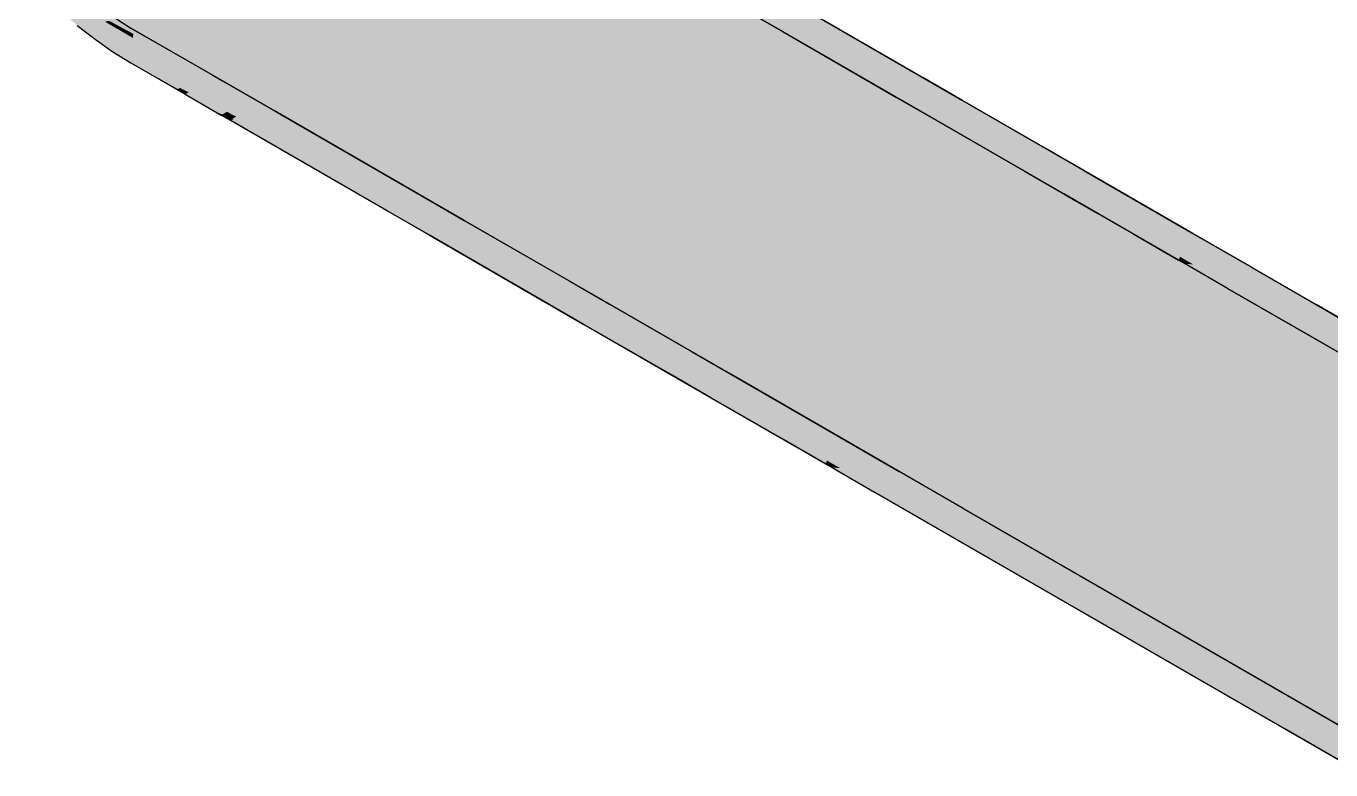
# Model space of a CAD drawing. Extents: x 0 to 2378, y 0 to 1682.
# Drawn here: x 1330.4 to 1421.8, y 1176.4 to 1228.6 of the extents above; entities that cross this region are included whole.
import ezdxf

# ---------------------------------------------------------------- set-up
doc = ezdxf.new("R2010")
doc.units = 0
doc.layers.add('SOMBRA', color=8, linetype='CONTINUOUS')
doc.layers.add('VISIBLE', color=7, linetype='CONTINUOUS')

msp = doc.modelspace()

# ---------------------------------------------------------------- linework, layer by layer
at = {"layer": 'SOMBRA', "color": 254}
for points in [[(1336.627, 1229.1171), (1337.7215, 1228.4369), (1362.4703, 1242.7256)], [(1337.7215, 1228.4369), (1368.8459, 1239.0446), (1362.4703, 1242.7256)], [(1337.7215, 1228.4369), (1344.1449, 1224.7835), (1368.8459, 1239.0446)], [(1344.1449, 1224.7835), (1372.5665, 1236.8965), (1368.8459, 1239.0446)], [(1344.1449, 1224.7835), (1348.0997, 1222.7706), (1372.5665, 1236.8965)], [(1348.0997, 1222.7706), (1382.7645, 1231.0087), (1372.5665, 1236.8965)], [(1348.0997, 1222.7706), (1358.9396, 1217.2534), (1382.7645, 1231.0087)], [(1358.9396, 1217.2534), (1385.8313, 1229.2381), (1382.7645, 1231.0087)], [(1358.9396, 1217.2534), (1362.1994, 1215.5942), (1385.8313, 1229.2381)], [(1362.1994, 1215.5942), (1393.2269, 1224.9682), (1385.8313, 1229.2381)], [(1337.7215, 1228.4369), (1343.3385, 1225.1939), (1344.1449, 1224.7835)], [(1344.0972, 1224.7559), (1344.1449, 1224.7835), (1343.3385, 1225.1939)], [(1362.1994, 1215.5942), (1370.0606, 1211.5931), (1393.2269, 1224.9682)], [(1370.0606, 1211.5931), (1396.0134, 1223.3595), (1393.2269, 1224.9682)], [(1344.0972, 1224.7559), (1348.0997, 1222.7706), (1344.1449, 1224.7835)], [(1344.0972, 1224.7559), (1347.8178, 1222.6078), (1348.0997, 1222.7706)], [(1370.0606, 1211.5931), (1373.0224, 1210.0856), (1396.0134, 1223.3595)], [(1373.0224, 1210.0856), (1401.8036, 1220.0165), (1396.0134, 1223.3595)], [(1358.0158, 1216.72), (1348.0997, 1222.7706), (1347.8178, 1222.6078)], [(1358.0158, 1216.72), (1358.9396, 1217.2534), (1348.0997, 1222.7706)], [(1373.0224, 1210.0856), (1379.1771, 1206.953), (1401.8036, 1220.0165)], [(1379.1771, 1206.953), (1404.5231, 1218.4464), (1401.8036, 1220.0165)], [(1379.1771, 1206.953), (1382.0678, 1205.4818), (1404.5231, 1218.4464)], [(1382.0678, 1205.4818), (1408.7305, 1216.0173), (1404.5231, 1218.4464)], [(1358.0158, 1216.72), (1362.1994, 1215.5942), (1358.9396, 1217.2534)], [(1358.0158, 1216.72), (1361.0826, 1214.9494), (1362.1994, 1215.5942)], [(1382.0678, 1205.4818), (1386.5399, 1203.2056), (1408.7305, 1216.0173)], [(1386.5399, 1203.2056), (1412.1703, 1214.0313), (1408.7305, 1216.0173)], [(1368.4782, 1210.6795), (1362.1994, 1215.5942), (1361.0826, 1214.9494)], [(1368.4782, 1210.6795), (1370.0606, 1211.5931), (1362.1994, 1215.5942)], [(1386.5399, 1203.2056), (1390.1963, 1201.3446), (1412.1703, 1214.0313)], [(1390.1963, 1201.3446), (1414.2335, 1212.8401), (1412.1703, 1214.0313)], [(1390.1963, 1201.3446), (1392.3894, 1200.2283), (1414.2335, 1212.8401)], [(1392.3894, 1200.2283), (1416.3239, 1211.6332), (1414.2335, 1212.8401)], [(1368.4782, 1210.6795), (1373.0224, 1210.0856), (1370.0606, 1211.5931)], [(1392.3894, 1200.2283), (1394.6114, 1199.0974), (1416.3239, 1211.6332)], [(1394.6114, 1199.0974), (1420.8188, 1209.038), (1416.3239, 1211.6332)], [(1368.4782, 1210.6795), (1371.2647, 1209.0708), (1373.0224, 1210.0856)], [(1377.0549, 1205.7278), (1373.0224, 1210.0856), (1371.2647, 1209.0708)], [(1377.0549, 1205.7278), (1379.1771, 1206.953), (1373.0224, 1210.0856)], [(1394.6114, 1199.0974), (1399.3892, 1196.6656), (1420.8188, 1209.038)], [(1399.3892, 1196.6656), (1447.6191, 1193.5649), (1420.8188, 1209.038)], [(1377.0549, 1205.7278), (1382.0678, 1205.4818), (1379.1771, 1206.953)], [(1377.0549, 1205.7278), (1379.7744, 1204.1577), (1382.0678, 1205.4818)], [(1383.9817, 1201.7286), (1382.0678, 1205.4818), (1379.7744, 1204.1577)], [(1383.9817, 1201.7286), (1386.5399, 1203.2056), (1382.0678, 1205.4818)], [(1383.9817, 1201.7286), (1390.1963, 1201.3446), (1386.5399, 1203.2056)], [(1383.9817, 1201.7286), (1387.4215, 1199.7426), (1390.1963, 1201.3446)], [(1389.4848, 1198.5514), (1390.1963, 1201.3446), (1387.4215, 1199.7426)], [(1389.4848, 1198.5514), (1392.3894, 1200.2283), (1390.1963, 1201.3446)], [(1389.4848, 1198.5514), (1394.6114, 1199.0974), (1392.3894, 1200.2283)], [(1389.4848, 1198.5514), (1391.5752, 1197.3445), (1394.6114, 1199.0974)], [(1396.0701, 1194.7493), (1394.6114, 1199.0974), (1391.5752, 1197.3445)], [(1396.0701, 1194.7493), (1399.3892, 1196.6656), (1394.6114, 1199.0974)], [(1422.8703, 1179.2762), (1399.3892, 1196.6656), (1396.0701, 1194.7493)], [(1399.3892, 1196.6656), (1427.8763, 1182.1664), (1447.6191, 1193.5649)], [(1422.8703, 1179.2762), (1427.8763, 1182.1664), (1399.3892, 1196.6656)]]:
    msp.add_solid(points, dxfattribs=at)
at = {"layer": 'SOMBRA', "color": 252}
for points in [[(1359.953, 1241.9418), (1335.2042, 1227.6531), (1333.9597, 1228.6247)], [(1359.953, 1241.9418), (1361.2045, 1241.0559), (1335.2042, 1227.6531)], [(1361.2045, 1241.0559), (1336.4558, 1226.7672), (1335.2042, 1227.6531)], [(1361.2045, 1241.0559), (1362.4703, 1240.2761), (1336.4558, 1226.7672)], [(1362.4703, 1240.2761), (1337.7215, 1225.9874), (1336.4558, 1226.7672)], [(1362.4703, 1240.2761), (1339.8296, 1224.9125), (1337.7215, 1225.9874)], [(1362.4703, 1240.2761), (1364.4552, 1239.1301), (1339.8296, 1224.9125)], [(1364.4552, 1239.1301), (1341.153, 1224.2378), (1339.8296, 1224.9125)], [(1364.4552, 1239.1301), (1365.7012, 1238.4107), (1341.153, 1224.2378)], [(1365.7012, 1238.4107), (1341.7636, 1223.9264), (1341.153, 1224.2378)], [(1365.7012, 1238.4107), (1366.2762, 1238.0788), (1341.7636, 1223.9264)], [(1366.2762, 1238.0788), (1344.4436, 1222.56), (1341.7636, 1223.9264)], [(1366.2762, 1238.0788), (1368.7995, 1236.6219), (1344.4436, 1222.56)], [(1368.7995, 1236.6219), (1345.1006, 1222.225), (1344.4436, 1222.56)], [(1368.7995, 1236.6219), (1369.4181, 1236.2648), (1345.1006, 1222.225)], [(1369.4181, 1236.2648), (1356.7465, 1216.2869), (1345.1006, 1222.225)], [(1369.4181, 1236.2648), (1380.3836, 1229.9338), (1356.7465, 1216.2869)], [(1330.3676, 1232.0866), (1332.7293, 1229.7025), (1335.2042, 1227.6531)], [(1335.8931, 1228.8828), (1330.3676, 1232.0866), (1335.2042, 1227.6531)], [(1333.3304, 1231.6988), (1336.1872, 1228.9425), (1336.9688, 1228.5202)], [(1334.4052, 1230.7598), (1336.9688, 1228.5202), (1337.8837, 1228.0259)], [(1332.7293, 1229.7025), (1333.9597, 1228.6247), (1335.2042, 1227.6531)], [(1335.5012, 1229.8984), (1337.8837, 1228.0259), (1339.2834, 1227.2697)], [(1380.3836, 1229.9338), (1359.9966, 1214.6298), (1356.7465, 1216.2869)], [(1380.3836, 1229.9338), (1383.4438, 1228.167), (1359.9966, 1214.6298)], [(1335.8931, 1228.8828), (1335.2042, 1227.6531), (1339.2536, 1225.3213)], [(1336.1872, 1228.9425), (1335.8931, 1228.8828), (1336.7852, 1228.3655)], [(1336.7852, 1228.3655), (1335.8931, 1228.8828), (1339.2536, 1225.3213)], [(1336.9688, 1228.5202), (1336.1872, 1228.9425), (1336.7852, 1228.3655)], [(1336.6114, 1229.1269), (1339.2834, 1227.2697), (1341.7034, 1225.9622)], [(1339.2709, 1225.303), (1335.2042, 1227.6531), (1336.4558, 1226.7672)], [(1339.2536, 1225.3213), (1335.2042, 1227.6531), (1339.2709, 1225.303)], [(1336.9688, 1228.5202), (1336.7852, 1228.3655), (1337.8577, 1227.7437)], [(1336.7852, 1228.3655), (1339.2536, 1225.3213), (1340.9569, 1224.3406)], [(1337.8577, 1227.7437), (1336.7852, 1228.3655), (1340.9569, 1224.3406)], [(1337.8837, 1228.0259), (1336.9688, 1228.5202), (1337.8577, 1227.7437)], [(1337.7215, 1228.4369), (1341.7034, 1225.9622), (1346.4424, 1223.4019)], [(1337.8837, 1228.0259), (1337.8577, 1227.7437), (1339.3264, 1226.892)], [(1337.8577, 1227.7437), (1340.9569, 1224.3406), (1343.2926, 1222.9956)], [(1345.3958, 1222.1218), (1339.3264, 1226.892), (1337.8577, 1227.7437)], [(1345.3958, 1222.1218), (1337.8577, 1227.7437), (1343.2926, 1222.9956)], [(1339.2834, 1227.2697), (1337.8837, 1228.0259), (1339.3264, 1226.892)], [(1383.4438, 1228.167), (1368.4426, 1210.3233), (1359.9966, 1214.6298)], [(1383.4438, 1228.167), (1391.3963, 1223.5757), (1368.4426, 1210.3233)], [(1339.6057, 1224.9482), (1336.4558, 1226.7672), (1337.7215, 1225.9874)], [(1339.2709, 1225.303), (1336.4558, 1226.7672), (1339.6057, 1224.9482)], [(1339.2834, 1227.2697), (1339.3264, 1226.892), (1342.3455, 1225.1415)], [(1347.2759, 1222.4991), (1341.7034, 1225.9622), (1339.2834, 1227.2697)], [(1347.2759, 1222.4991), (1339.2834, 1227.2697), (1342.3455, 1225.1415)], [(1345.3958, 1222.1218), (1342.3455, 1225.1415), (1339.3264, 1226.892)], [(1339.7065, 1224.8414), (1337.7215, 1225.9874), (1339.8296, 1224.9125)], [(1339.6057, 1224.9482), (1337.7215, 1225.9874), (1339.7065, 1224.8414)], [(1347.2759, 1222.4991), (1346.4424, 1223.4019), (1341.7034, 1225.9622)], [(1340.9569, 1224.3406), (1339.2536, 1225.3213), (1339.2709, 1225.303)], [(1340.9874, 1224.3111), (1339.2709, 1225.303), (1339.6057, 1224.9482)], [(1340.9569, 1224.3406), (1339.2709, 1225.303), (1340.9874, 1224.3111)], [(1341.4026, 1223.9106), (1339.6057, 1224.9482), (1339.7065, 1224.8414)], [(1340.9874, 1224.3111), (1339.6057, 1224.9482), (1341.4026, 1223.9106)], [(1340.9525, 1224.122), (1339.7065, 1224.8414), (1339.8296, 1224.9125)], [(1340.9525, 1224.122), (1339.8296, 1224.9125), (1341.153, 1224.2378)], [(1345.3958, 1222.1218), (1346.4002, 1222.3234), (1342.3455, 1225.1415)], [(1346.4002, 1222.3234), (1346.9986, 1222.4435), (1342.3455, 1225.1415)], [(1347.2759, 1222.4991), (1342.3455, 1225.1415), (1346.9986, 1222.4435)], [(1341.4026, 1223.9106), (1339.7065, 1224.8414), (1341.5274, 1223.7901)], [(1341.5274, 1223.7901), (1340.9525, 1224.122), (1341.153, 1224.2378)], [(1343.2926, 1222.9956), (1340.9569, 1224.3406), (1340.9874, 1224.3111)], [(1343.3488, 1222.9465), (1340.9874, 1224.3111), (1341.4026, 1223.9106)], [(1343.2926, 1222.9956), (1340.9874, 1224.3111), (1343.3488, 1222.9465)], [(1341.5274, 1223.7901), (1341.153, 1224.2378), (1341.7636, 1223.9264)], [(1343.8885, 1222.475), (1341.4026, 1223.9106), (1341.5274, 1223.7901)], [(1343.3488, 1222.9465), (1341.4026, 1223.9106), (1343.8885, 1222.475)], [(1344.0508, 1222.3332), (1341.5274, 1223.7901), (1341.7636, 1223.9264)], [(1343.8885, 1222.475), (1341.5274, 1223.7901), (1344.0508, 1222.3332)], [(1344.0508, 1222.3332), (1341.7636, 1223.9264), (1344.4436, 1222.56)], [(1347.2759, 1222.4991), (1347.8178, 1222.6078), (1346.4424, 1223.4019)], [(1391.3963, 1223.5757), (1371.4012, 1208.8148), (1368.4426, 1210.3233)], [(1391.3963, 1223.5757), (1394.182, 1221.9673), (1371.4012, 1208.8148)], [(1344.9614, 1222.0347), (1343.2926, 1222.9956), (1343.3488, 1222.9465)], [(1345.3958, 1222.1218), (1343.2926, 1222.9956), (1344.9614, 1222.0347)], [(1344.9356, 1222.0295), (1343.3488, 1222.9465), (1343.8885, 1222.475)], [(1344.9614, 1222.0347), (1343.3488, 1222.9465), (1344.9356, 1222.0295)], [(1344.7311, 1221.9884), (1343.8885, 1222.475), (1344.0508, 1222.3332)], [(1344.9356, 1222.0295), (1343.8885, 1222.475), (1344.7311, 1221.9884)], [(1344.6694, 1221.9761), (1344.0508, 1222.3332), (1344.4436, 1222.56)], [(1344.7311, 1221.9884), (1344.0508, 1222.3332), (1344.6694, 1221.9761)], [(1344.6694, 1221.9761), (1344.4436, 1222.56), (1345.1006, 1222.225)], [(1355.6349, 1215.6451), (1344.6694, 1221.9761), (1345.1006, 1222.225)], [(1360.4289, 1214.6561), (1346.9986, 1222.4435), (1344.9614, 1222.0347)], [(1355.6349, 1215.6451), (1345.1006, 1222.225), (1356.7465, 1216.2869)], [(1361.0826, 1214.9494), (1347.8178, 1222.6078), (1346.9986, 1222.4435)], [(1361.0826, 1214.9494), (1346.9986, 1222.4435), (1360.4289, 1214.6561)], [(1358.7402, 1213.8986), (1344.7311, 1221.9884), (1344.6694, 1221.9761)], [(1358.7402, 1213.8986), (1344.6694, 1221.9761), (1358.6951, 1213.8783)], [(1358.8898, 1213.9657), (1344.9356, 1222.0295), (1344.7311, 1221.9884)], [(1358.8898, 1213.9657), (1344.7311, 1221.9884), (1358.7402, 1213.8986)], [(1358.9373, 1213.987), (1344.9614, 1222.0347), (1344.9356, 1222.0295)], [(1358.9373, 1213.987), (1344.9356, 1222.0295), (1358.8898, 1213.9657)], [(1360.4289, 1214.6561), (1344.9614, 1222.0347), (1358.9373, 1213.987)], [(1394.182, 1221.9673), (1378.009, 1205.4456), (1371.4012, 1208.8148)], [(1394.182, 1221.9673), (1400.4037, 1218.3752), (1378.009, 1205.4456)], [(1400.4037, 1218.3752), (1380.907, 1203.968), (1378.009, 1205.4456)], [(1400.4037, 1218.3752), (1403.1324, 1216.7998), (1380.907, 1203.968)], [(1403.1324, 1216.7998), (1381.8255, 1203.4997), (1380.907, 1203.968)], [(1403.1324, 1216.7998), (1403.9972, 1216.3005), (1381.8255, 1203.4997)], [(1358.6951, 1213.8783), (1355.6349, 1215.6451), (1356.7465, 1216.2869)], [(1358.6951, 1213.8783), (1356.7465, 1216.2869), (1359.9966, 1214.6298)], [(1403.9972, 1216.3005), (1386.0949, 1201.3228), (1381.8255, 1203.4997)], [(1403.9972, 1216.3005), (1408.0172, 1213.9796), (1386.0949, 1201.3228)], [(1371.2647, 1209.0708), (1361.0826, 1214.9494), (1360.4289, 1214.6561)], [(1366.6476, 1209.287), (1358.6951, 1213.8783), (1359.9966, 1214.6298)], [(1369.5784, 1207.789), (1358.8898, 1213.9657), (1358.7402, 1213.8986)], [(1369.6313, 1207.8292), (1358.9373, 1213.987), (1358.8898, 1213.9657)], [(1369.6313, 1207.8292), (1358.8898, 1213.9657), (1369.5784, 1207.789)], [(1370.7441, 1208.6751), (1360.4289, 1214.6561), (1358.9373, 1213.987)], [(1370.7441, 1208.6751), (1358.9373, 1213.987), (1369.6313, 1207.8292)], [(1366.6476, 1209.287), (1359.9966, 1214.6298), (1368.4426, 1210.3233)], [(1371.2647, 1209.0708), (1360.4289, 1214.6561), (1370.7441, 1208.6751)], [(1408.0172, 1213.9796), (1389.4266, 1199.624), (1386.0949, 1201.3228)], [(1408.0172, 1213.9796), (1411.1542, 1212.1684), (1389.4266, 1199.624)], [(1369.4669, 1207.7042), (1358.7402, 1213.8986), (1358.6951, 1213.8783)], [(1369.4669, 1207.7042), (1358.6951, 1213.8783), (1369.4333, 1207.6786)], [(1369.5784, 1207.789), (1358.7402, 1213.8986), (1369.4669, 1207.7042)], [(1411.1542, 1212.1684), (1389.9262, 1199.3693), (1389.4266, 1199.624)], [(1411.1542, 1212.1684), (1411.6246, 1211.8968), (1389.9262, 1199.3693)], [(1411.6246, 1211.8968), (1393.0906, 1197.7558), (1389.9262, 1199.3693)], [(1411.6246, 1211.8968), (1414.604, 1210.1767), (1393.0906, 1197.7558)], [(1369.4333, 1207.6786), (1366.6476, 1209.287), (1368.4426, 1210.3233)], [(1369.4333, 1207.6786), (1368.4426, 1210.3233), (1371.4012, 1208.8148)], [(1414.604, 1210.1767), (1423.6343, 1182.1822), (1393.0906, 1197.7558)], [(1414.604, 1210.1767), (1443.3631, 1193.5726), (1423.6343, 1182.1822)], [(1375.655, 1204.0865), (1369.4333, 1207.6786), (1371.4012, 1208.8148)], [(1379.3669, 1203.6753), (1370.7441, 1208.6751), (1369.6313, 1207.8292)], [(1379.7744, 1204.1577), (1371.2647, 1209.0708), (1370.7441, 1208.6751)], [(1379.7744, 1204.1577), (1370.7441, 1208.6751), (1379.3669, 1203.6753)], [(1375.655, 1204.0865), (1371.4012, 1208.8148), (1378.009, 1205.4456)], [(1378.4086, 1202.5406), (1369.4669, 1207.7042), (1369.4333, 1207.6786)], [(1378.4086, 1202.5406), (1369.4333, 1207.6786), (1378.3837, 1202.5111)], [(1378.4912, 1202.6384), (1369.5784, 1207.789), (1369.4669, 1207.7042)], [(1378.4912, 1202.6384), (1369.4669, 1207.7042), (1378.4086, 1202.5406)], [(1378.5418, 1202.6983), (1369.6313, 1207.8292), (1369.5784, 1207.789)], [(1378.5418, 1202.6983), (1369.5784, 1207.789), (1378.4912, 1202.6384)], [(1379.3669, 1203.6753), (1369.6313, 1207.8292), (1378.5418, 1202.6983)], [(1378.3837, 1202.5111), (1375.655, 1204.0865), (1378.009, 1205.4456)], [(1378.3837, 1202.5111), (1378.009, 1205.4456), (1380.907, 1203.968)], [(1379.2485, 1202.0118), (1378.3837, 1202.5111), (1380.907, 1203.968)], [(1379.2485, 1202.0118), (1380.907, 1203.968), (1381.8255, 1203.4997)], [(1387.4215, 1199.7426), (1379.7744, 1204.1577), (1379.3669, 1203.6753)], [(1387.1158, 1199.1822), (1379.3669, 1203.6753), (1378.5418, 1202.6983)], [(1383.2684, 1199.6909), (1379.2485, 1202.0118), (1381.8255, 1203.4997)], [(1387.4215, 1199.7426), (1379.3669, 1203.6753), (1387.1158, 1199.1822)], [(1383.2684, 1199.6909), (1381.8255, 1203.4997), (1386.0949, 1201.3228)], [(1386.4232, 1197.9124), (1378.4086, 1202.5406), (1378.3837, 1202.5111)], [(1386.4232, 1197.9124), (1378.3837, 1202.5111), (1386.4054, 1197.8797)], [(1386.4822, 1198.0206), (1378.4912, 1202.6384), (1378.4086, 1202.5406)], [(1386.4822, 1198.0206), (1378.4086, 1202.5406), (1386.4232, 1197.9124)], [(1386.526, 1198.1008), (1378.5418, 1202.6983), (1378.4912, 1202.6384)], [(1386.526, 1198.1008), (1378.4912, 1202.6384), (1386.4822, 1198.0206)], [(1387.1158, 1199.1822), (1378.5418, 1202.6983), (1386.526, 1198.1008)], [(1386.4054, 1197.8797), (1383.2684, 1199.6909), (1386.0949, 1201.3228)], [(1386.4054, 1197.8797), (1386.0949, 1201.3228), (1389.4266, 1199.624)], [(1386.8759, 1197.6081), (1386.4054, 1197.8797), (1389.4266, 1199.624)], [(1386.8759, 1197.6081), (1389.4266, 1199.624), (1389.9262, 1199.3693)], [(1389.8553, 1195.888), (1386.8759, 1197.6081), (1389.9262, 1199.3693)], [(1391.5752, 1197.3445), (1387.4215, 1199.7426), (1387.1158, 1199.1822)], [(1389.8553, 1195.888), (1389.9262, 1199.3693), (1393.0906, 1197.7558)], [(1390.147, 1197.4246), (1387.1158, 1199.1822), (1386.526, 1198.1008)], [(1391.5752, 1197.3445), (1387.1158, 1199.1822), (1390.147, 1197.4246)], [(1386.958, 1197.6035), (1386.4232, 1197.9124), (1386.4054, 1197.8797)], [(1386.958, 1197.6035), (1386.4054, 1197.8797), (1386.8759, 1197.6081)], [(1387.2304, 1197.5882), (1386.4822, 1198.0206), (1386.4232, 1197.9124)], [(1387.2304, 1197.5882), (1386.4232, 1197.9124), (1386.958, 1197.6035)], [(1387.4362, 1197.5767), (1386.526, 1198.1008), (1386.4822, 1198.0206)], [(1387.4362, 1197.5767), (1386.4822, 1198.0206), (1387.2304, 1197.5882)], [(1390.147, 1197.4246), (1386.526, 1198.1008), (1387.4362, 1197.5767)], [(1389.963, 1195.8682), (1386.958, 1197.6035), (1386.8759, 1197.6081)], [(1389.963, 1195.8682), (1386.8759, 1197.6081), (1389.8553, 1195.888)], [(1390.3199, 1195.8028), (1387.2304, 1197.5882), (1386.958, 1197.6035)], [(1390.3199, 1195.8028), (1386.958, 1197.6035), (1389.963, 1195.8682)], [(1390.6086, 1195.75), (1387.4362, 1197.5767), (1387.2304, 1197.5882)], [(1390.6086, 1195.75), (1387.2304, 1197.5882), (1390.3199, 1195.8028)], [(1394.1561, 1195.1), (1387.4362, 1197.5767), (1390.6086, 1195.75)], [(1394.1561, 1195.1), (1390.147, 1197.4246), (1387.4362, 1197.5767)], [(1418.6143, 1179.2839), (1389.8553, 1195.888), (1393.0906, 1197.7558)], [(1418.6143, 1179.2839), (1393.0906, 1197.7558), (1423.6343, 1182.1822)], [(1396.0701, 1194.7493), (1391.5752, 1197.3445), (1390.147, 1197.4246)], [(1396.0701, 1194.7493), (1390.147, 1197.4246), (1394.1561, 1195.1)], [(1423.659, 1176.4097), (1389.963, 1195.8682), (1389.8553, 1195.888)], [(1423.659, 1176.4097), (1389.8553, 1195.888), (1423.5926, 1176.4097)], [(1423.8791, 1176.4097), (1390.3199, 1195.8028), (1389.963, 1195.8682)], [(1423.8791, 1176.4097), (1389.963, 1195.8682), (1423.659, 1176.4097)], [(1424.1957, 1176.4097), (1390.6086, 1195.75), (1390.3199, 1195.8028)], [(1424.1957, 1176.4097), (1390.3199, 1195.8028), (1423.8791, 1176.4097)], [(1426.3901, 1176.4097), (1394.1561, 1195.1), (1390.6086, 1195.75)], [(1426.3901, 1176.4097), (1390.6086, 1195.75), (1424.1957, 1176.4097)], [(1427.8353, 1176.4097), (1396.0701, 1194.7493), (1394.1561, 1195.1)], [(1427.8353, 1176.4097), (1394.1561, 1195.1), (1426.3901, 1176.4097)], [(1423.5926, 1176.4097), (1418.6143, 1179.2839), (1423.6343, 1182.1822)]]:
    msp.add_solid(points, dxfattribs=at)
at = {"layer": 'SOMBRA', "color": 253}
for points in [[(1369.4798, 1236.2771), (1383.4438, 1228.167), (1369.4181, 1236.2648)], [(1369.6844, 1236.3182), (1383.4889, 1228.1872), (1369.4798, 1236.2771)], [(1369.4798, 1236.2771), (1383.4889, 1228.1872), (1383.4438, 1228.167)], [(1369.7101, 1236.3234), (1383.6385, 1228.2544), (1369.6844, 1236.3182)], [(1369.6844, 1236.3182), (1383.6385, 1228.2544), (1383.4889, 1228.1872)], [(1371.7473, 1236.7321), (1383.6861, 1228.2757), (1369.7101, 1236.3234)], [(1369.7101, 1236.3234), (1383.6861, 1228.2757), (1383.6385, 1228.2544)], [(1371.7473, 1236.7321), (1385.1776, 1228.9448), (1383.6861, 1228.2757)], [(1385.1776, 1228.9448), (1394.38, 1222.1179), (1383.6861, 1228.2757)], [(1385.8313, 1229.2381), (1395.4928, 1222.9637), (1385.1776, 1228.9448)], [(1385.1776, 1228.9448), (1395.4928, 1222.9637), (1394.38, 1222.1179)], [(1385.8313, 1229.2381), (1396.0134, 1223.3595), (1395.4928, 1222.9637)], [(1383.4889, 1228.1872), (1394.182, 1221.9673), (1383.4438, 1228.167)], [(1383.6385, 1228.2544), (1394.2156, 1221.9929), (1383.4889, 1228.1872)], [(1383.4889, 1228.1872), (1394.2156, 1221.9929), (1394.182, 1221.9673)], [(1383.6861, 1228.2757), (1394.3271, 1222.0776), (1383.6385, 1228.2544)], [(1383.6385, 1228.2544), (1394.3271, 1222.0776), (1394.2156, 1221.9929)], [(1383.6861, 1228.2757), (1394.38, 1222.1179), (1394.3271, 1222.0776)], [(1396.0134, 1223.3595), (1404.1156, 1217.9639), (1395.4928, 1222.9637)], [(1396.0134, 1223.3595), (1404.5231, 1218.4464), (1404.1156, 1217.9639)], [(1395.4928, 1222.9637), (1403.2905, 1216.987), (1394.38, 1222.1179)], [(1395.4928, 1222.9637), (1404.1156, 1217.9639), (1403.2905, 1216.987)], [(1394.2156, 1221.9929), (1403.1324, 1216.7998), (1394.182, 1221.9673)], [(1394.3271, 1222.0776), (1403.1573, 1216.8293), (1394.2156, 1221.9929)], [(1394.2156, 1221.9929), (1403.1573, 1216.8293), (1403.1324, 1216.7998)], [(1394.38, 1222.1179), (1403.2399, 1216.9271), (1394.3271, 1222.0776)], [(1394.3271, 1222.0776), (1403.2399, 1216.9271), (1403.1573, 1216.8293)], [(1394.38, 1222.1179), (1403.2905, 1216.987), (1403.2399, 1216.9271)], [(1404.1156, 1217.9639), (1411.2747, 1212.3895), (1403.2905, 1216.987)], [(1404.5231, 1218.4464), (1411.8646, 1213.4709), (1404.1156, 1217.9639)], [(1404.1156, 1217.9639), (1411.8646, 1213.4709), (1411.2747, 1212.3895)], [(1404.5231, 1218.4464), (1412.1703, 1214.0313), (1411.8646, 1213.4709)], [(1403.1573, 1216.8293), (1411.1542, 1212.1684), (1403.1324, 1216.7998)], [(1403.2399, 1216.9271), (1411.172, 1212.201), (1403.1573, 1216.8293)], [(1403.1573, 1216.8293), (1411.172, 1212.201), (1411.1542, 1212.1684)], [(1403.2905, 1216.987), (1411.231, 1212.3093), (1403.2399, 1216.9271)], [(1403.2399, 1216.9271), (1411.231, 1212.3093), (1411.172, 1212.201)], [(1403.2905, 1216.987), (1411.2747, 1212.3895), (1411.231, 1212.3093)], [(1412.1703, 1214.0313), (1414.8957, 1211.7133), (1411.8646, 1213.4709)], [(1412.1703, 1214.0313), (1416.3239, 1211.6332), (1414.8957, 1211.7133)], [(1411.8646, 1213.4709), (1412.1849, 1211.8654), (1411.2747, 1212.3895)], [(1411.8646, 1213.4709), (1414.8957, 1211.7133), (1412.1849, 1211.8654)], [(1411.172, 1212.201), (1411.6246, 1211.8968), (1411.1542, 1212.1684)], [(1411.231, 1212.3093), (1411.7067, 1211.8922), (1411.172, 1212.201)], [(1411.172, 1212.201), (1411.7067, 1211.8922), (1411.6246, 1211.8968)], [(1411.2747, 1212.3895), (1411.9791, 1211.8769), (1411.231, 1212.3093)], [(1411.231, 1212.3093), (1411.9791, 1211.8769), (1411.7067, 1211.8922)], [(1411.2747, 1212.3895), (1412.1849, 1211.8654), (1411.9791, 1211.8769)], [(1411.7067, 1211.8922), (1414.604, 1210.1767), (1411.6246, 1211.8968)], [(1411.9791, 1211.8769), (1414.7117, 1210.1569), (1411.7067, 1211.8922)], [(1411.7067, 1211.8922), (1414.7117, 1210.1569), (1414.604, 1210.1767)], [(1412.1849, 1211.8654), (1415.0687, 1210.0915), (1411.9791, 1211.8769)], [(1411.9791, 1211.8769), (1415.0687, 1210.0915), (1414.7117, 1210.1569)], [(1412.1849, 1211.8654), (1415.3573, 1210.0386), (1415.0687, 1210.0915)], [(1414.8957, 1211.7133), (1415.3573, 1210.0386), (1412.1849, 1211.8654)], [(1414.8957, 1211.7133), (1418.9048, 1209.3887), (1415.3573, 1210.0386)], [(1416.3239, 1211.6332), (1418.9048, 1209.3887), (1414.8957, 1211.7133)], [(1416.3239, 1211.6332), (1420.8188, 1209.038), (1418.9048, 1209.3887)], [(1414.7117, 1210.1569), (1448.3414, 1190.6984), (1414.604, 1210.1767)], [(1415.0687, 1210.0915), (1448.4077, 1190.6984), (1414.7117, 1210.1569)], [(1414.7117, 1210.1569), (1448.4077, 1190.6984), (1448.3414, 1190.6984)], [(1415.3573, 1210.0386), (1448.6278, 1190.6984), (1415.0687, 1210.0915)], [(1415.0687, 1210.0915), (1448.6278, 1190.6984), (1448.4077, 1190.6984)], [(1418.9048, 1209.3887), (1448.9445, 1190.6984), (1415.3573, 1210.0386)], [(1415.3573, 1210.0386), (1448.9445, 1190.6984), (1448.6278, 1190.6984)], [(1420.8188, 1209.038), (1451.1388, 1190.6984), (1418.9048, 1209.3887)], [(1418.9048, 1209.3887), (1451.1388, 1190.6984), (1448.9445, 1190.6984)], [(1420.8188, 1209.038), (1452.584, 1190.6984), (1451.1388, 1190.6984)]]:
    msp.add_solid(points, dxfattribs=at)
at = {"layer": 'VISIBLE'}
for p, q in [((1383.4438, 1228.167), (1369.4181, 1236.2648)), ((1380.3836, 1229.9338), (1383.4438, 1228.167)), ((1333.9597, 1228.6247), (1335.2042, 1227.6531)), ((1336.627, 1229.1171), (1337.7215, 1228.4369)), ((1385.8313, 1229.2381), (1396.0134, 1223.3595)), ((1393.2269, 1224.9682), (1385.8313, 1229.2381)), ((1335.2042, 1227.6531), (1336.4558, 1226.7672)), ((1346.4424, 1223.4019), (1337.7215, 1228.4369)), ((1337.7215, 1228.4369), (1343.3385, 1225.1939)), ((1394.182, 1221.9673), (1383.4438, 1228.167)), ((1383.4438, 1228.167), (1391.3963, 1223.5757)), ((1336.4558, 1226.7672), (1337.7215, 1225.9874)), ((1337.7215, 1225.9874), (1339.7065, 1224.8414)), ((1343.3385, 1225.1939), (1344.0972, 1224.7559)), ((1396.0134, 1223.3595), (1393.2269, 1224.9682)), ((1339.7065, 1224.8414), (1341.5274, 1223.7901)), ((1340.9525, 1224.122), (1339.7065, 1224.8414)), ((1341.5274, 1223.7901), (1340.9525, 1224.122)), ((1344.0972, 1224.7559), (1347.8178, 1222.6078)), ((1341.5274, 1223.7901), (1344.0508, 1222.3332)), ((1347.8178, 1222.6078), (1346.4424, 1223.4019)), ((1391.3963, 1223.5757), (1394.182, 1221.9673)), ((1396.0134, 1223.3595), (1404.5231, 1218.4464)), ((1401.8036, 1220.0165), (1396.0134, 1223.3595)), ((1344.0508, 1222.3332), (1344.6694, 1221.9761)), ((1361.0826, 1214.9494), (1347.8178, 1222.6078)), ((1347.8178, 1222.6078), (1358.0158, 1216.72)), ((1344.6694, 1221.9761), (1358.6951, 1213.8783)), ((1355.6349, 1215.6451), (1344.6694, 1221.9761)), ((1403.1324, 1216.7998), (1394.182, 1221.9673)), ((1394.182, 1221.9673), (1400.4037, 1218.3752)), ((1404.5231, 1218.4464), (1401.8036, 1220.0165)), ((1400.4037, 1218.3752), (1403.1324, 1216.7998)), ((1404.5231, 1218.4464), (1412.1703, 1214.0313)), ((1408.7305, 1216.0173), (1404.5231, 1218.4464)), ((1358.0158, 1216.72), (1361.0826, 1214.9494)), ((1411.1542, 1212.1684), (1403.1324, 1216.7998)), ((1403.1324, 1216.7998), (1403.9972, 1216.3005)), ((1403.9972, 1216.3005), (1408.0172, 1213.9796)), ((1412.1703, 1214.0313), (1408.7305, 1216.0173)), ((1358.6951, 1213.8783), (1355.6349, 1215.6451)), ((1371.2647, 1209.0708), (1361.0826, 1214.9494)), ((1361.0826, 1214.9494), (1368.4782, 1210.6795)), ((1408.0172, 1213.9796), (1411.1542, 1212.1684)), ((1412.1703, 1214.0313), (1416.3239, 1211.6332)), ((1414.2335, 1212.8401), (1412.1703, 1214.0313)), ((1358.6951, 1213.8783), (1369.4333, 1207.6786)), ((1366.6476, 1209.287), (1358.6951, 1213.8783)), ((1411.6246, 1211.8968), (1411.1542, 1212.1684)), ((1416.3239, 1211.6332), (1414.2335, 1212.8401)), ((1414.604, 1210.1767), (1411.6246, 1211.8968)), ((1416.3239, 1211.6332), (1420.8188, 1209.038)), ((1368.4782, 1210.6795), (1371.2647, 1209.0708)), ((1448.3414, 1190.6984), (1414.604, 1210.1767)), ((1414.604, 1210.1767), (1443.3631, 1193.5726)), ((1369.4333, 1207.6786), (1366.6476, 1209.287)), ((1379.7744, 1204.1577), (1371.2647, 1209.0708)), ((1371.2647, 1209.0708), (1377.0549, 1205.7278)), ((1420.8188, 1209.038), (1452.584, 1190.6984)), ((1447.6191, 1193.5649), (1420.8188, 1209.038)), ((1369.4333, 1207.6786), (1378.3837, 1202.5111)), ((1375.655, 1204.0865), (1369.4333, 1207.6786)), ((1377.0549, 1205.7278), (1379.7744, 1204.1577)), ((1378.3837, 1202.5111), (1375.655, 1204.0865)), ((1387.4215, 1199.7426), (1379.7744, 1204.1577)), ((1379.7744, 1204.1577), (1383.9817, 1201.7286)), ((1378.3837, 1202.5111), (1386.4054, 1197.8797)), ((1379.2485, 1202.0118), (1378.3837, 1202.5111)), ((1383.2684, 1199.6909), (1379.2485, 1202.0118)), ((1383.9817, 1201.7286), (1387.4215, 1199.7426)), ((1386.4054, 1197.8797), (1383.2684, 1199.6909)), ((1391.5752, 1197.3445), (1387.4215, 1199.7426)), ((1387.4215, 1199.7426), (1389.4848, 1198.5514)), ((1389.4848, 1198.5514), (1391.5752, 1197.3445)), ((1386.4054, 1197.8797), (1386.8759, 1197.6081)), ((1386.8759, 1197.6081), (1389.8553, 1195.888)), ((1396.0701, 1194.7493), (1391.5752, 1197.3445)), ((1389.8553, 1195.888), (1423.5926, 1176.4097)), ((1418.6143, 1179.2839), (1389.8553, 1195.888)), ((1427.8353, 1176.4097), (1396.0701, 1194.7493)), ((1396.0701, 1194.7493), (1422.8703, 1179.2762)), ((1423.5926, 1176.4097), (1418.6143, 1179.2839))]:
    msp.add_line(p, q, dxfattribs=at)

doc.saveas('drawing.dxf')
